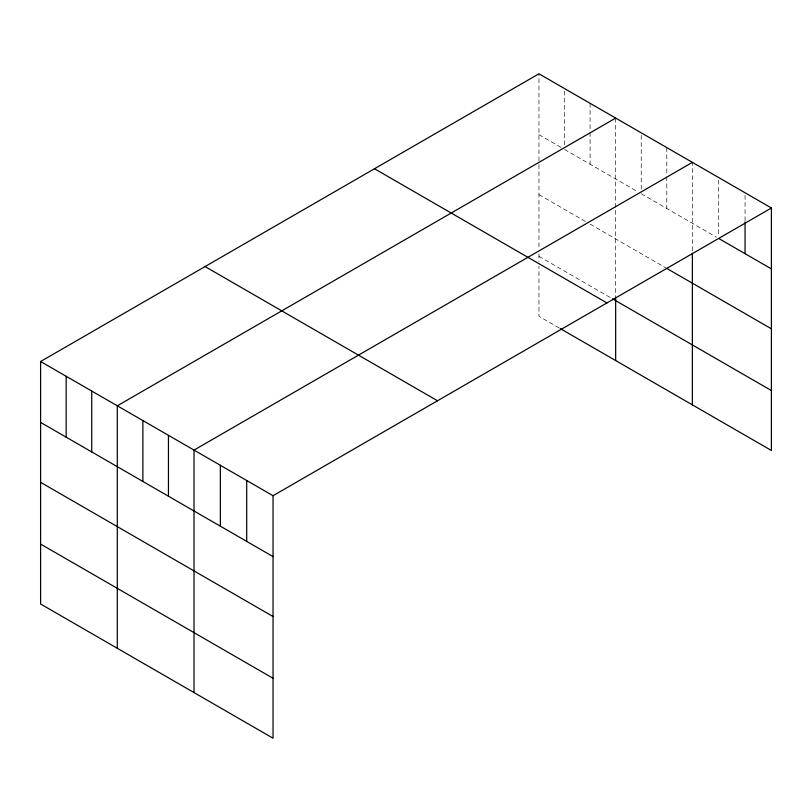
<?xml version="1.0" encoding="UTF-8"?>
<svg xmlns="http://www.w3.org/2000/svg" width="812" height="812" viewBox="0 0 812 812"><rect width="100%" height="100%" fill="white"/><g stroke="black" fill="none" stroke-linecap="round" stroke-linejoin="round"><path stroke-width="0.61" stroke-dasharray="4.06 3.04" d="M538.955 160.898L538.955 73.79M692.372 250.725L692.372 162.37M538.955 134.68L561.325 147.601M564.523 149.449L638.029 191.886M641.226 193.733L716.519 237.195M538.955 194.606L587.959 222.904M590.091 224.132L666.794 268.427M538.955 256.359L611.395 298.177M559.194 327.967L538.955 316.284L538.955 266.346M745.061 195.327L745.061 220.691M718.711 180.112L718.711 235.927M666.794 147.601L666.794 175.514M666.794 176.783L666.794 208.491M641.226 135.381L641.226 189.927M615.658 118.085L615.658 296.938M590.091 103.317L590.091 131.229M590.091 132.498L590.091 164.207M564.523 91.096L564.523 145.642M538.955 164.643L538.955 248.949M538.955 253.882L538.955 261.352"/><path stroke-width="1.22" d="M40.6 361.513L273.045 495.716L273.045 738.209L40.6 604.006L40.6 361.513L538.955 73.79L771.4 207.994L771.4 450.487L560.26 328.586M615.658 118.085L117.304 405.807L117.304 648.291M692.372 162.37L194.017 450.092L194.017 692.575M273.045 495.716L771.4 207.994M718.711 238.464L771.4 268.884M666.794 268.427L771.4 328.809M612.461 298.796L771.4 390.552M374.494 168.744L606.94 302.947M205.06 266.569L437.506 400.773M40.6 422.402L273.045 556.606M40.6 482.328L273.045 616.531M40.6 544.07L273.045 678.274M745.061 221.96L745.061 253.679M692.372 253.222L692.372 404.853M615.658 298.166L615.658 360.569M246.706 480.511L246.706 541.401M220.356 465.296L220.356 526.186M168.449 435.323L168.449 496.213M142.882 420.565L142.882 481.455M91.736 391.039L91.736 451.929M66.168 376.281L66.168 437.171"/></g></svg>
